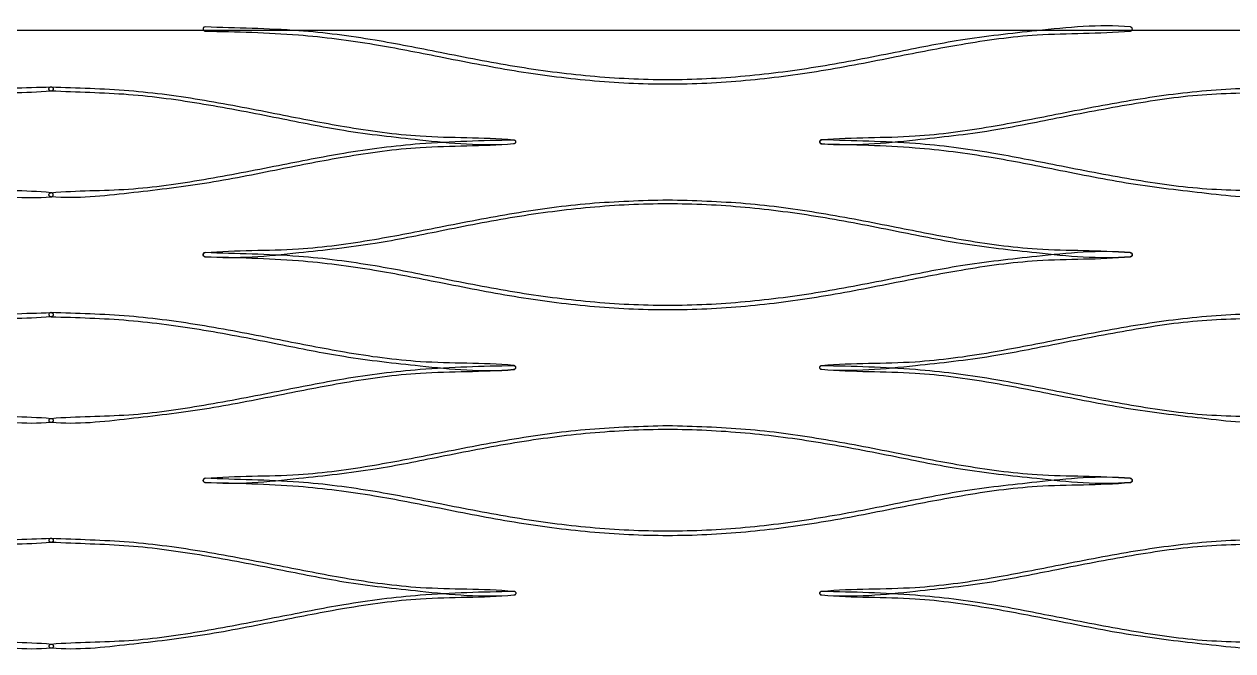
# Model space of a CAD drawing. Extents: x 63.6 to 147.6, y 158.4 to 204.5.
# Drawn here: x 84.19 to 104.75, y 193.85 to 204.51 of the extents above; entities that cross this region are included whole.
import ezdxf

# ---------------------------------------------------------------- set-up
doc = ezdxf.new("R2010")
doc.units = 0
doc.layers.add('Layer_1', color=7, linetype='CONTINUOUS')

msp = doc.modelspace()

# ---------------------------------------------------------------- linework, layer by layer
at = {"layer": 'Layer_1', "color": 7}
for points in [[(87.263424, 204.460533), (87.263424, 204.460533)], [(84.639633, 203.440785), (84.639633, 203.440785)], [(84.642935, 203.440785), (84.642935, 203.440785)], [(92.513745, 202.541202), (92.513745, 202.541202)], [(97.757999, 202.541202), (97.757999, 202.541202)], [(95.137509, 201.521454), (95.137509, 201.521454)], [(87.263424, 200.621317), (87.263424, 200.621317)], [(84.640169, 199.601569), (84.640169, 199.601569)], [(84.643471, 199.601569), (84.643471, 199.601569)], [(92.514282, 198.701986), (92.514282, 198.701986)], [(97.761301, 198.701986), (97.761301, 198.701986)], [(95.138073, 197.681688), (95.138073, 197.681688)], [(87.264525, 196.782104), (87.264525, 196.782104)], [(84.64237, 195.762356), (84.64237, 195.762356)], [(84.6457, 195.762356), (84.6457, 195.762356)], [(92.516483, 194.862773), (92.516483, 194.862773)], [(97.762401, 194.862773), (97.762401, 194.862773)]]:
    msp.add_lwpolyline(points, close=True, dxfattribs=at)
at = {"layer": 'Layer_1', "color": 1}
msp.add_lwpolyline([(64.286669, 204.408296), (146.107912, 204.408296), (146.107912, 158.365541), (64.286669, 158.365541), (64.286669, 204.408296)], close=True, dxfattribs=at)
at = {"layer": 'Layer_1', "color": 7}
for points, knots in [([(87.263424, 204.460533), (87.257253, 204.459263), (87.245094, 204.456761), (87.232281, 204.44208), (87.228165, 204.423481), (87.234043, 204.405362), (87.248203, 204.391976), (87.260547, 204.39065), (87.266811, 204.389977)], [0, 0, 0, 0, 0.018464, 0.036381, 0.054845, 0.073309, 0.091225, 0.109689, 0.109689, 0.109689, 0.109689]), ([(87.266811, 204.389977), (87.796253, 204.378705), (88.760093, 204.358183), (90.089772, 204.188279), (91.306876, 203.944311), (92.522929, 203.704441), (93.820031, 203.53385), (95.137628, 203.468392), (96.455306, 203.533916), (97.752567, 203.704211), (98.9689, 203.945124), (100.185795, 204.185465), (101.516956, 204.371769), (102.480433, 204.342802), (103.021384, 204.391084), (103.032371, 204.397536), (103.040553, 204.407081), (103.044898, 204.418952), (103.044898, 204.431558), (103.040553, 204.443429), (103.032371, 204.452974), (103.021384, 204.459425), (102.478391, 204.508021), (101.511105, 204.406358), (100.17515, 204.262855), (98.956492, 204.012863), (97.741867, 203.774895), (96.449396, 203.604212), (95.137626, 203.539046), (93.825936, 203.604318), (92.53362, 203.774453), (91.319294, 204.014431), (90.100371, 204.257563), (88.766168, 204.432003), (87.797329, 204.44014), (87.265683, 204.460576), (87.264553, 204.460576), (87.263801, 204.460547), (87.263424, 204.460533)], [0, 0, 0, 0, 1.587685, 2.890352, 4.01439, 5.311533, 6.608033, 7.935664, 9.263403, 10.560116, 11.857496, 12.981614, 14.284324, 15.871884, 15.884307, 15.896549, 15.908971, 15.921394, 15.933636, 15.946058, 15.958481, 15.970723, 15.983145, 17.576792, 18.884912, 20.011915, 21.306233, 22.598015, 23.919357, 25.240597, 26.532172, 27.826242, 28.953165, 30.261241, 31.855013, 31.856142, 31.857271, 31.8584, 31.8584, 31.8584, 31.8584]), ([(84.642935, 203.440785), (84.200278, 203.428088), (83.32535, 203.402991), (82.02829, 203.225345), (80.812097, 202.986421), (79.595306, 202.745513), (78.264119, 202.559432), (77.300636, 202.588377), (76.75968, 202.540095), (76.748693, 202.533643), (76.740511, 202.524098), (76.736166, 202.512226), (76.736166, 202.499621), (76.740511, 202.48775), (76.748693, 202.478205), (76.75968, 202.471753), (77.30268, 202.423157), (78.269994, 202.52502), (79.605917, 202.668312), (80.824535, 202.92003), (82.038642, 203.151877), (83.332523, 203.344826), (84.203779, 203.331019), (84.655378, 203.371336), (84.666365, 203.377788), (84.674547, 203.387333), (84.678892, 203.399205), (84.678892, 203.41181), (84.674547, 203.423681), (84.666365, 203.433226), (84.655378, 203.439679), (84.647103, 203.440414), (84.642935, 203.440785)], [0, 0, 0, 0, 1.327651, 2.624155, 3.921268, 5.045393, 6.348119, 7.935691, 7.948114, 7.960355, 7.972778, 7.985201, 7.997442, 8.009865, 8.022288, 8.03453, 8.046952, 9.640615, 10.948777, 12.075793, 13.369839, 14.661385, 15.982633, 15.995055, 16.007297, 16.01972, 16.032143, 16.044384, 16.056807, 16.06923, 16.081471, 16.093894, 16.093894, 16.093894, 16.093894]), ([(84.639633, 203.440785), (84.635528, 203.440166), (84.627377, 203.438938), (84.616863, 203.431925), (84.60927, 203.422031), (84.605567, 203.41005), (84.606166, 203.39756), (84.611, 203.385989), (84.619505, 203.376867), (84.630642, 203.370895), (85.083315, 203.346497), (85.953211, 203.337858), (87.247856, 203.153752), (88.4619, 202.919611), (89.680466, 202.668468), (91.016182, 202.524953), (91.98332, 202.423163), (92.526245, 202.471753), (92.537232, 202.478205), (92.545414, 202.48775), (92.54976, 202.499621), (92.54976, 202.512226), (92.545414, 202.524098), (92.537232, 202.533643), (92.526245, 202.540095), (91.985317, 202.588375), (91.021884, 202.55944), (89.690708, 202.745501), (88.473924, 202.986515), (87.257672, 203.22483), (85.960846, 203.404945), (85.084928, 203.423799), (84.641891, 203.440828), (84.640761, 203.440828), (84.640009, 203.440799), (84.639633, 203.440785)], [0, 0, 0, 0, 0.012327, 0.024477, 0.036803, 0.04913, 0.06128, 0.073606, 0.085933, 0.098083, 0.110409, 1.431915, 2.723668, 4.017782, 5.144784, 6.45262, 8.046062, 8.058484, 8.070726, 8.083149, 8.095571, 8.107813, 8.120236, 8.132658, 8.1449, 8.157323, 9.744813, 11.047469, 12.171716, 13.468774, 14.765222, 16.092985, 16.094115, 16.095244, 16.096373, 16.096373, 16.096373, 16.096373]), ([(105.632648, 203.440785), (105.189966, 203.428087), (104.314948, 203.402987), (103.017712, 203.225334), (101.801359, 202.986452), (100.58449, 202.745509), (99.253303, 202.559433), (98.289817, 202.588378), (97.748857, 202.540095), (97.73787, 202.533643), (97.729688, 202.524098), (97.725343, 202.512226), (97.725343, 202.499621), (97.729688, 202.48775), (97.73787, 202.478205), (97.748857, 202.471753), (98.291861, 202.423156), (99.259177, 202.52502), (100.595101, 202.668308), (101.813797, 202.920061), (103.028064, 203.151865), (104.322121, 203.344824), (105.193467, 203.331017), (105.645091, 203.371336), (105.656078, 203.377788), (105.66426, 203.387333), (105.668606, 203.399205), (105.668606, 203.41181), (105.66426, 203.423681), (105.656078, 203.433226), (105.645091, 203.439679), (105.636816, 203.440414), (105.632648, 203.440785)], [0, 0, 0, 0, 1.327727, 2.624425, 3.921798, 5.045917, 6.348636, 7.936221, 7.948644, 7.960886, 7.973308, 7.985731, 7.997973, 8.010395, 8.022818, 8.03506, 8.047482, 9.641158, 10.949313, 12.076323, 13.370629, 14.662369, 15.983693, 15.996116, 16.008358, 16.02078, 16.033203, 16.045445, 16.057867, 16.07029, 16.082532, 16.094954, 16.094954, 16.094954, 16.094954]), ([(76.772208, 202.470646), (77.301644, 202.45939), (78.265576, 202.438897), (79.595423, 202.268392), (80.812745, 202.025444), (82.028495, 201.779954), (83.327167, 201.631683), (84.20221, 201.530933), (84.655999, 201.57162), (84.666986, 201.578071), (84.675168, 201.587616), (84.679513, 201.599488), (84.679513, 201.612093), (84.675168, 201.623964), (84.666986, 201.633509), (84.655999, 201.639961), (84.204309, 201.680286), (83.332894, 201.666712), (82.038823, 201.859416), (80.824694, 202.093375), (79.605639, 202.338309), (78.27146, 202.512493), (77.302667, 202.520811), (76.77108, 202.541245), (76.76995, 202.541245), (76.769198, 202.541216), (76.768822, 202.541202)], [0, 0, 0, 0, 1.587659, 2.890614, 4.015025, 5.312076, 6.608518, 7.936294, 7.948717, 7.960958, 7.973381, 7.985804, 7.998045, 8.010468, 8.022891, 8.035132, 8.047555, 9.369074, 10.660848, 11.954995, 13.082158, 14.390247, 15.98384, 15.984969, 15.986099, 15.987228, 15.987228, 15.987228, 15.987228]), ([(92.513745, 202.541202), (91.982358, 202.529812), (91.014829, 202.509074), (89.680561, 202.339029), (88.461756, 202.093142), (87.247784, 201.859488), (85.9539, 201.666699), (85.082631, 201.680278), (84.631027, 201.639961), (84.62004, 201.633509), (84.611858, 201.623964), (84.607513, 201.612093), (84.607513, 201.599488), (84.611858, 201.587616), (84.62004, 201.578071), (84.631027, 201.57162), (85.084777, 201.530936), (85.959812, 201.631762), (87.258464, 201.779723), (88.474239, 202.026215), (89.690951, 202.265585), (91.021913, 202.452508), (91.985281, 202.423474), (92.526189, 202.471753), (92.537176, 202.478205), (92.545358, 202.48775), (92.549703, 202.499621), (92.549703, 202.512226), (92.545358, 202.524098), (92.537176, 202.533642), (92.526189, 202.540096), (92.517914, 202.540831), (92.513745, 202.541202)], [0, 0, 0, 0, 1.593517, 2.901412, 4.028316, 5.322375, 6.613961, 7.935222, 7.947645, 7.959886, 7.972309, 7.984732, 7.996974, 8.009396, 8.021819, 8.034061, 8.046483, 9.374141, 10.670659, 11.967779, 13.091798, 14.394283, 15.981714, 15.994137, 16.006378, 16.018801, 16.031224, 16.043465, 16.055888, 16.068311, 16.080552, 16.092975, 16.092975, 16.092975, 16.092975]), ([(97.757999, 202.541202), (97.753894, 202.540583), (97.745743, 202.539354), (97.735229, 202.532342), (97.727636, 202.522448), (97.723933, 202.510467), (97.724532, 202.497977), (97.729366, 202.486406), (97.737872, 202.477284), (97.749009, 202.471311), (97.75724, 202.470869), (97.761385, 202.470646)], [0, 0, 0, 0, 0.012327, 0.024477, 0.036803, 0.04913, 0.06128, 0.073606, 0.085933, 0.098083, 0.110409, 0.110409, 0.110409, 0.110409]), ([(97.761385, 202.470646), (98.290798, 202.459391), (99.254634, 202.4389), (100.584297, 202.268411), (101.801552, 202.025369), (103.017433, 201.77997), (104.316289, 201.631701), (105.191403, 201.530934), (105.645176, 201.57162), (105.656163, 201.578071), (105.664345, 201.587616), (105.66869, 201.599488), (105.66869, 201.612093), (105.664345, 201.623964), (105.656163, 201.633509), (105.645176, 201.639961), (105.193549, 201.68028), (104.322196, 201.666718), (103.02813, 201.859441), (101.81397, 202.093334), (100.594889, 202.338334), (99.260704, 202.512487), (98.291869, 202.52081), (97.760257, 202.541245), (97.759127, 202.541245), (97.758375, 202.541216), (97.757999, 202.541202)], [0, 0, 0, 0, 1.587588, 2.89033, 4.014467, 5.311859, 6.608564, 7.936292, 7.948715, 7.960957, 7.973379, 7.985802, 7.998044, 8.010467, 8.022889, 8.035131, 8.047554, 9.368885, 10.660659, 11.95499, 13.082024, 14.390169, 15.983837, 15.984967, 15.986096, 15.987225, 15.987225, 15.987225, 15.987225]), ([(95.137509, 201.521454), (94.694875, 201.508729), (93.819978, 201.483578), (92.522933, 201.305624), (91.306737, 201.066521), (90.089896, 200.825621), (88.758719, 200.639541), (87.795238, 200.668493), (87.254283, 200.62021), (87.243296, 200.613758), (87.235114, 200.604214), (87.230769, 200.592342), (87.230769, 200.579737), (87.235114, 200.567865), (87.243296, 200.55832), (87.254283, 200.551869), (87.797282, 200.503272), (88.764588, 200.605008), (90.100542, 200.748743), (91.319115, 200.999042), (92.533632, 201.2369), (93.825905, 201.407654), (95.137565, 201.472768), (96.449316, 201.407644), (97.741789, 201.236915), (98.956486, 200.99904), (100.175128, 200.748763), (101.511078, 200.605), (102.478345, 200.503274), (103.021328, 200.551869), (103.032315, 200.55832), (103.040497, 200.567865), (103.044842, 200.579737), (103.044842, 200.592342), (103.040497, 200.604214), (103.032315, 200.613758), (103.021328, 200.62021), (102.480389, 200.668491), (101.516944, 200.639536), (100.185762, 200.825643), (98.968848, 201.066514), (97.752475, 201.30564), (96.455239, 201.483571), (95.580197, 201.508727), (95.137509, 201.521454)], [0, 0, 0, 0, 1.327581, 2.62406, 3.921338, 5.045445, 6.348163, 7.935734, 7.948157, 7.960399, 7.972821, 7.985244, 7.997486, 8.009909, 8.022331, 8.034573, 8.046996, 9.640659, 10.94882, 12.075837, 13.370029, 14.661543, 15.98272, 17.304063, 18.595854, 19.89019, 21.017325, 22.325417, 23.91903, 23.931453, 23.943695, 23.956117, 23.96854, 23.980782, 23.993204, 24.005627, 24.017869, 24.030291, 25.617814, 26.92047, 28.044714, 29.342118, 30.638866, 31.966612, 31.966612, 31.966612, 31.966612]), ([(87.263424, 200.621317), (87.257253, 200.620047), (87.245094, 200.617545), (87.232281, 200.602864), (87.228165, 200.584266), (87.234043, 200.566147), (87.248203, 200.55276), (87.260547, 200.551434), (87.266811, 200.550762)], [0, 0, 0, 0, 0.018464, 0.036381, 0.054845, 0.073309, 0.091225, 0.109689, 0.109689, 0.109689, 0.109689]), ([(87.266811, 200.550762), (87.79624, 200.539492), (88.760148, 200.518974), (90.090017, 200.349139), (91.307275, 200.105121), (92.523338, 199.865236), (93.820259, 199.694633), (95.137773, 199.629177), (96.455432, 199.694694), (97.752696, 199.864979), (98.969002, 200.10592), (100.185845, 200.346319), (101.517015, 200.532577), (102.480452, 200.503588), (103.021384, 200.551868), (103.032371, 200.55832), (103.040553, 200.567865), (103.044898, 200.579737), (103.044898, 200.592342), (103.040553, 200.604213), (103.032371, 200.613759), (103.021384, 200.62021), (102.478408, 200.668804), (101.511146, 200.567074), (100.175199, 200.4233), (98.956624, 200.173055), (97.741998, 199.935237), (96.449506, 199.764869), (95.137724, 199.699891), (93.826002, 199.764988), (92.533668, 199.934814), (91.319207, 200.174608), (90.100247, 200.418005), (88.766051, 200.592709), (87.797266, 200.600927), (87.265683, 200.621361), (87.264553, 200.621361), (87.263801, 200.621332), (87.263424, 200.621317)], [0, 0, 0, 0, 1.587648, 2.89056, 4.014925, 5.311975, 6.608281, 7.935666, 9.263593, 10.560307, 11.857501, 12.981742, 14.284392, 15.871895, 15.884317, 15.896559, 15.908982, 15.921404, 15.933646, 15.946069, 15.958491, 15.970733, 15.983156, 17.57675, 18.884843, 20.011994, 21.306102, 22.59785, 23.919374, 25.2405, 26.532104, 27.826191, 28.953348, 30.261447, 31.855029, 31.856158, 31.857288, 31.858417, 31.858417, 31.858417, 31.858417]), ([(84.643471, 199.601569), (84.200889, 199.588879), (83.326084, 199.563794), (82.029195, 199.386239), (80.813139, 199.147157), (79.596397, 198.906317), (78.265215, 198.720214), (77.301735, 198.749161), (76.760781, 198.700879), (76.749794, 198.694427), (76.741612, 198.684882), (76.737267, 198.673011), (76.737267, 198.660406), (76.741612, 198.648534), (76.749794, 198.638989), (76.760781, 198.632538), (77.303728, 198.583946), (78.270888, 198.685693), (79.606644, 198.828712), (80.82515, 199.080186), (82.039186, 199.312351), (83.333058, 199.505504), (84.204339, 199.491806), (84.655914, 199.532121), (84.666901, 199.538572), (84.675083, 199.548117), (84.679428, 199.559989), (84.679428, 199.572594), (84.675083, 199.584466), (84.666901, 199.59401), (84.655914, 199.600463), (84.647639, 199.601199), (84.643471, 199.601569)], [0, 0, 0, 0, 1.327428, 2.623789, 3.920715, 5.044851, 6.347571, 7.935137, 7.94756, 7.959802, 7.972224, 7.984647, 7.996889, 8.009311, 8.021734, 8.033976, 8.046398, 9.639904, 10.947765, 12.074642, 13.36865, 14.66035, 15.981527, 15.993949, 16.006191, 16.018614, 16.031036, 16.043278, 16.055701, 16.068123, 16.080365, 16.092788, 16.092788, 16.092788, 16.092788]), ([(84.640169, 199.601569), (84.633998, 199.600299), (84.621838, 199.597797), (84.609025, 199.583116), (84.60491, 199.564518), (84.610788, 199.546399), (84.624948, 199.533012), (84.637291, 199.531687), (84.643555, 199.531014)], [0, 0, 0, 0, 0.018464, 0.036381, 0.054845, 0.073309, 0.091225, 0.109689, 0.109689, 0.109689, 0.109689]), ([(84.643555, 199.531014), (85.084169, 199.51841), (85.955477, 199.493485), (87.247951, 199.315562), (88.462553, 199.079434), (89.681172, 198.828939), (91.017145, 198.68562), (91.984397, 198.583943), (92.527374, 198.632538), (92.538361, 198.638989), (92.546543, 198.648534), (92.550888, 198.660406), (92.550888, 198.673011), (92.546543, 198.684882), (92.538361, 198.694427), (92.527374, 198.700879), (91.986391, 198.749164), (91.022814, 198.72023), (89.69145, 198.90629), (88.474515, 199.147262), (87.258239, 199.385713), (85.961388, 199.565758), (85.085469, 199.584584), (84.642427, 199.601613), (84.641297, 199.601613), (84.640545, 199.601584), (84.640169, 199.601569)], [0, 0, 0, 0, 1.321524, 2.613299, 3.907446, 5.034578, 6.342652, 7.936248, 7.94867, 7.960912, 7.973335, 7.985757, 7.997999, 8.010422, 8.022844, 8.035086, 8.047509, 9.635164, 10.93809, 12.062462, 13.359545, 14.65599, 15.983765, 15.984895, 15.986024, 15.987153, 15.987153, 15.987153, 15.987153]), ([(105.632648, 199.601569), (105.189994, 199.58888), (104.315073, 199.563799), (103.017998, 199.386232), (101.801743, 199.147149), (100.584778, 198.906326), (99.253419, 198.720216), (98.289843, 198.749164), (97.748857, 198.700879), (97.73787, 198.694427), (97.729688, 198.684882), (97.725343, 198.673011), (97.725343, 198.660406), (97.729688, 198.648534), (97.73787, 198.638989), (97.748857, 198.632538), (98.291838, 198.583943), (99.259099, 198.685701), (100.595032, 198.828717), (101.813758, 199.080181), (103.027988, 199.312345), (104.322047, 199.505512), (105.193444, 199.491799), (105.645091, 199.532121), (105.656078, 199.538572), (105.66426, 199.548117), (105.668606, 199.559989), (105.668606, 199.572594), (105.66426, 199.584466), (105.656078, 199.59401), (105.645091, 199.600463), (105.636816, 199.601199), (105.632648, 199.601569)], [0, 0, 0, 0, 1.327643, 2.624136, 3.921274, 5.045652, 6.348566, 7.936227, 7.94865, 7.960891, 7.973314, 7.985737, 7.997978, 8.010401, 8.022824, 8.035065, 8.047488, 9.641096, 10.949156, 12.076262, 13.370483, 14.662315, 15.983707, 15.996129, 16.008371, 16.020794, 16.033216, 16.045458, 16.057881, 16.070303, 16.082545, 16.094968, 16.094968, 16.094968, 16.094968]), ([(76.773224, 198.701986), (76.769056, 198.701615), (76.760781, 198.70088), (76.749794, 198.694427), (76.741612, 198.684882), (76.737267, 198.673011), (76.737267, 198.660406), (76.741612, 198.648534), (76.749794, 198.638989), (76.760781, 198.632537), (77.301715, 198.584256), (78.265179, 198.613277), (79.596312, 198.426269), (80.813259, 198.187064), (82.029224, 197.940404), (83.328073, 197.792539), (84.203241, 197.691716), (84.657043, 197.732405), (84.66803, 197.738855), (84.676212, 197.7484), (84.680557, 197.760272), (84.680557, 197.772877), (84.676212, 197.784749), (84.66803, 197.794293), (84.657043, 197.800745), (84.205387, 197.841067), (83.333981, 197.827468), (82.039892, 198.020173), (80.825726, 198.253986), (79.60669, 198.499714), (78.27226, 198.669842), (77.304638, 198.690591), (76.773224, 198.701986)], [0, 0, 0, 0, 0.012423, 0.024664, 0.037087, 0.04951, 0.061752, 0.074174, 0.086597, 0.098839, 0.111261, 1.69877, 3.00146, 4.125749, 5.422997, 6.719767, 8.047581, 8.060004, 8.072246, 8.084668, 8.097091, 8.109333, 8.121755, 8.134178, 8.14642, 8.158842, 9.480261, 10.772107, 12.066314, 13.193467, 14.50156, 16.095154, 16.095154, 16.095154, 16.095154]), ([(92.514282, 198.701986), (91.982896, 198.690592), (91.015371, 198.669847), (89.681127, 198.499725), (88.462348, 198.25398), (87.24854, 198.020199), (85.954833, 197.827459), (85.083706, 197.841058), (84.632156, 197.800745), (84.621169, 197.794293), (84.612987, 197.784749), (84.608642, 197.772877), (84.608642, 197.760272), (84.612987, 197.7484), (84.621169, 197.738855), (84.632156, 197.732405), (85.085852, 197.691726), (85.960742, 197.792514), (87.259208, 197.940433), (88.474815, 198.187057), (89.691505, 198.426281), (91.022451, 198.61328), (91.985819, 198.584259), (92.526725, 198.632537), (92.537712, 198.638989), (92.545894, 198.648534), (92.550239, 198.660406), (92.550239, 198.673011), (92.545894, 198.684882), (92.537712, 198.694427), (92.526725, 198.70088), (92.51845, 198.701615), (92.514282, 198.701986)], [0, 0, 0, 0, 1.593511, 2.901396, 4.028282, 5.322213, 6.613533, 7.934634, 7.947056, 7.959298, 7.971721, 7.984144, 7.996385, 8.008808, 8.021231, 8.033472, 8.045895, 9.373392, 10.669636, 11.966608, 13.09063, 14.393112, 15.980538, 15.99296, 16.005202, 16.017625, 16.030047, 16.042289, 16.054712, 16.067134, 16.079376, 16.091799, 16.091799, 16.091799, 16.091799]), ([(97.761301, 198.701986), (97.757133, 198.701615), (97.748857, 198.70088), (97.73787, 198.694427), (97.729688, 198.684882), (97.725343, 198.673011), (97.725343, 198.660406), (97.729688, 198.648534), (97.73787, 198.638989), (97.748857, 198.632537), (98.289868, 198.58425), (99.253513, 198.613266), (100.584831, 198.426299), (101.801841, 198.187071), (103.017669, 197.940421), (104.316326, 197.792526), (105.191347, 197.691721), (105.645091, 197.732405), (105.656078, 197.738855), (105.66426, 197.7484), (105.668606, 197.760272), (105.668606, 197.772877), (105.66426, 197.784749), (105.656078, 197.794293), (105.645091, 197.800745), (105.193444, 197.841066), (104.322051, 197.827468), (103.027973, 198.020179), (101.813851, 198.253964), (100.594846, 198.49974), (99.26041, 198.669838), (98.292741, 198.690589), (97.761301, 198.701986)], [0, 0, 0, 0, 0.012423, 0.024664, 0.037087, 0.04951, 0.061752, 0.074174, 0.086597, 0.098839, 0.111261, 1.698997, 3.002011, 4.126282, 5.423417, 6.719912, 8.047555, 8.059978, 8.072219, 8.084642, 8.097065, 8.109306, 8.121729, 8.134152, 8.146394, 8.158816, 9.480209, 10.772041, 12.066259, 13.193271, 14.501426, 16.095101, 16.095101, 16.095101, 16.095101]), ([(95.138073, 197.681688), (94.695464, 197.668999), (93.820668, 197.643921), (92.523779, 197.466308), (91.307782, 197.227318), (90.091177, 196.98641), (88.760179, 196.800323), (87.796829, 196.829276), (87.25592, 196.780997), (87.244933, 196.774546), (87.236751, 196.765001), (87.232406, 196.753129), (87.232406, 196.740524), (87.236751, 196.728652), (87.244933, 196.719107), (87.25592, 196.712656), (87.798823, 196.664068), (88.765862, 196.765769), (90.101447, 196.909541), (91.31969, 197.159873), (92.534108, 197.397585), (93.826414, 197.568007), (95.138103, 197.632935), (96.449857, 197.568024), (97.742356, 197.397678), (98.956959, 197.15986), (100.175432, 196.909538), (101.511206, 196.765781), (102.478377, 196.664064), (103.021328, 196.712656), (103.032315, 196.719107), (103.040497, 196.728652), (103.044842, 196.740524), (103.044842, 196.753129), (103.040497, 196.765001), (103.032315, 196.774546), (103.021328, 196.780997), (102.480372, 196.82928), (101.516889, 196.800328), (100.185702, 196.986408), (98.968864, 197.227305), (97.752678, 197.466399), (96.455597, 197.64394), (95.58071, 197.669006), (95.138073, 197.681688)], [0, 0, 0, 0, 1.327511, 2.623755, 3.920741, 5.044712, 6.347174, 7.934606, 7.947028, 7.95927, 7.971693, 7.984116, 7.996357, 8.00878, 8.021203, 8.033444, 8.045867, 9.639245, 10.94688, 12.073617, 13.367672, 14.659215, 15.980462, 17.301796, 18.593541, 19.887844, 21.014737, 22.322636, 23.916153, 23.928576, 23.940818, 23.953241, 23.965663, 23.977905, 23.990328, 24.00275, 24.014992, 24.027415, 25.614987, 26.917712, 28.041839, 29.339084, 30.635525, 31.963117, 31.963117, 31.963117, 31.963117]), ([(87.264525, 196.782104), (87.258362, 196.780785), (87.246218, 196.778184), (87.233518, 196.763396), (87.229549, 196.744757), (87.235574, 196.726678), (87.249846, 196.7134), (87.262204, 196.712172), (87.268476, 196.711549)], [0, 0, 0, 0, 0.018471, 0.036395, 0.054867, 0.073338, 0.091262, 0.109733, 0.109733, 0.109733, 0.109733]), ([(87.268476, 196.711549), (87.797853, 196.700281), (88.761624, 196.679768), (90.09131, 196.509908), (91.308449, 196.265899), (92.524482, 196.026001), (93.821368, 195.855013), (95.138805, 195.789349), (96.456315, 195.855049), (97.753367, 196.025664), (98.96949, 196.266705), (100.186167, 196.507106), (101.517158, 196.693367), (102.480506, 196.664377), (103.021413, 196.712656), (103.032399, 196.719108), (103.040582, 196.728652), (103.044927, 196.740524), (103.044927, 196.753129), (103.040582, 196.765001), (103.032399, 196.774546), (103.021413, 196.780997), (102.478462, 196.829589), (101.511289, 196.72787), (100.175521, 196.584086), (98.957113, 196.333836), (97.742669, 196.09592), (96.450389, 195.925223), (95.138759, 195.860061), (93.827115, 195.925375), (92.534806, 196.095557), (91.320375, 196.335452), (90.101531, 196.578513), (88.767586, 196.754795), (87.79869, 196.758317), (87.26716, 196.782163), (87.265841, 196.782163), (87.264964, 196.782124), (87.264525, 196.782104)], [0, 0, 0, 0, 1.58749, 2.890147, 4.014393, 5.311457, 6.607801, 7.935194, 9.262838, 10.559378, 11.856535, 12.980515, 14.282972, 15.870398, 15.882821, 15.895062, 15.907485, 15.919908, 15.93215, 15.944572, 15.956995, 15.969237, 15.981659, 17.575177, 18.883077, 20.009968, 21.304038, 22.595613, 23.916853, 25.237976, 26.52963, 27.823758, 28.950759, 30.258595, 31.852037, 31.853354, 31.854672, 31.85599, 31.85599, 31.85599, 31.85599]), ([(84.6457, 195.762356), (84.20316, 195.749669), (83.32848, 195.724592), (82.031768, 195.54699), (80.815964, 195.308018), (79.599602, 195.066994), (78.268779, 194.880974), (77.305528, 194.909942), (76.764647, 194.861666), (76.75366, 194.855214), (76.745478, 194.845669), (76.741133, 194.833798), (76.741133, 194.821193), (76.745478, 194.809321), (76.75366, 194.799776), (76.764647, 194.793325), (77.307521, 194.74474), (78.274455, 194.846439), (79.609861, 194.989393), (80.827992, 195.241038), (82.04177, 195.473107), (83.335457, 195.6663), (84.206611, 195.652597), (84.658144, 195.692908), (84.669131, 195.69936), (84.677313, 195.708904), (84.681658, 195.720776), (84.681658, 195.733381), (84.677313, 195.745253), (84.669131, 195.754797), (84.658144, 195.761251), (84.649868, 195.761986), (84.6457, 195.762356)], [0, 0, 0, 0, 1.327303, 2.623409, 3.920211, 5.043923, 6.346175, 7.933522, 7.945945, 7.958187, 7.970609, 7.983032, 7.995274, 8.007696, 8.020119, 8.032361, 8.044783, 9.638072, 10.945471, 12.071943, 13.365809, 14.657246, 15.978297, 15.99072, 16.002962, 16.015384, 16.027807, 16.040049, 16.052471, 16.064894, 16.077136, 16.089558, 16.089558, 16.089558, 16.089558]), ([(84.64237, 195.762356), (84.638265, 195.761738), (84.630114, 195.760509), (84.6196, 195.753496), (84.612008, 195.743602), (84.608304, 195.731621), (84.608904, 195.719132), (84.613738, 195.707561), (84.622243, 195.698439), (84.63338, 195.692466), (85.085934, 195.668075), (85.955727, 195.659323), (87.250366, 195.474933), (88.464478, 195.24064), (89.683149, 194.989513), (91.018903, 194.846417), (91.986063, 194.744733), (92.529011, 194.793325), (92.539998, 194.799776), (92.54818, 194.809321), (92.552525, 194.821193), (92.552525, 194.833798), (92.54818, 194.845669), (92.539998, 194.855214), (92.529011, 194.861666), (91.988056, 194.909949), (91.02458, 194.880999), (89.693384, 195.066958), (88.476529, 195.308158), (87.260184, 195.546439), (85.963346, 195.726532), (85.087547, 195.745376), (84.644628, 195.7624), (84.643499, 195.7624), (84.642746, 195.762371), (84.64237, 195.762356)], [0, 0, 0, 0, 0.012327, 0.024477, 0.036803, 0.04913, 0.06128, 0.073606, 0.085933, 0.098083, 0.110409, 1.431564, 2.723354, 4.017878, 5.144734, 6.45259, 8.0461, 8.058522, 8.070764, 8.083187, 8.095609, 8.107851, 8.120274, 8.132696, 8.144938, 8.157361, 9.744931, 11.047646, 12.171762, 13.469202, 14.765653, 16.093059, 16.094189, 16.095318, 16.096447, 16.096447, 16.096447, 16.096447]), ([(105.632648, 195.762356), (105.190036, 195.749666), (104.315135, 195.72458), (103.018065, 195.546994), (101.801908, 195.308036), (100.585348, 195.067013), (99.254529, 194.88098), (98.29134, 194.909936), (97.750522, 194.861666), (97.739536, 194.855214), (97.731353, 194.845669), (97.727008, 194.833798), (97.727008, 194.821193), (97.731353, 194.809321), (97.739536, 194.799776), (97.750522, 194.793325), (98.29338, 194.744741), (99.260382, 194.846458), (100.595964, 194.989403), (101.814391, 195.241028), (103.028438, 195.473099), (104.322302, 195.666295), (105.193539, 195.652595), (105.645091, 195.692908), (105.656078, 195.69936), (105.66426, 195.708904), (105.668606, 195.720776), (105.668606, 195.733381), (105.66426, 195.745253), (105.656078, 195.754797), (105.645091, 195.761251), (105.636816, 195.761986), (105.632648, 195.762356)], [0, 0, 0, 0, 1.327518, 2.624074, 3.921272, 5.04517, 6.347421, 7.934581, 7.947003, 7.959245, 7.971668, 7.98409, 7.996332, 8.008755, 8.021178, 8.033419, 8.045842, 9.639082, 10.946736, 12.073531, 13.367675, 14.659306, 15.980414, 15.992837, 16.005079, 16.017501, 16.029924, 16.042166, 16.054588, 16.067011, 16.079253, 16.091675, 16.091675, 16.091675, 16.091675]), ([(76.776526, 194.862773), (76.772358, 194.862403), (76.764083, 194.861667), (76.753096, 194.855214), (76.744914, 194.84567), (76.740569, 194.833798), (76.740569, 194.821193), (76.744914, 194.809321), (76.753096, 194.799776), (76.764083, 194.793324), (77.305069, 194.745039), (78.268675, 194.774042), (79.599972, 194.586966), (80.817018, 194.34793), (82.032767, 194.101115), (83.331259, 193.953287), (84.206125, 193.852514), (84.659781, 193.893189), (84.670768, 193.89964), (84.67895, 193.909185), (84.683295, 193.921056), (84.683295, 193.933661), (84.67895, 193.945533), (84.670768, 193.955078), (84.659781, 193.96153), (84.208223, 194.001843), (83.336988, 193.988235), (82.043083, 194.180873), (80.829044, 194.414829), (79.609999, 194.660402), (78.275575, 194.830615), (77.307944, 194.851373), (76.776526, 194.862773)], [0, 0, 0, 0, 0.012423, 0.024664, 0.037087, 0.04951, 0.061752, 0.074174, 0.086597, 0.098839, 0.111261, 1.698923, 3.001885, 4.126274, 5.423346, 6.719642, 8.04702, 8.059443, 8.071685, 8.084107, 8.09653, 8.108772, 8.121194, 8.133617, 8.145859, 8.158281, 9.479407, 10.771035, 12.06517, 13.192319, 14.500429, 16.094032, 16.094032, 16.094032, 16.094032]), ([(92.516483, 194.862773), (91.985123, 194.851376), (91.01769, 194.830625), (89.683638, 194.660422), (88.465032, 194.414798), (87.251301, 194.180851), (85.95757, 193.988243), (85.086405, 194.001839), (84.634894, 193.96153), (84.623907, 193.955078), (84.615725, 193.945533), (84.61138, 193.933661), (84.61138, 193.921056), (84.615725, 193.909185), (84.623907, 193.89964), (84.634894, 193.893189), (85.088503, 193.852518), (85.963299, 193.953293), (87.261617, 194.101096), (88.477058, 194.347898), (89.693665, 194.586989), (91.02459, 194.774048), (91.987999, 194.745044), (92.528927, 194.793324), (92.539913, 194.799776), (92.548096, 194.809321), (92.552441, 194.821193), (92.552441, 194.833798), (92.548096, 194.84567), (92.539913, 194.855214), (92.528926, 194.861667), (92.520651, 194.862403), (92.516483, 194.862773)], [0, 0, 0, 0, 1.593429, 2.901118, 4.027745, 5.321558, 6.613117, 7.934104, 7.946527, 7.958768, 7.971191, 7.983614, 7.995855, 8.008278, 8.020701, 8.032942, 8.045365, 9.372604, 10.668831, 11.965581, 13.089449, 14.39199, 15.979478, 15.991901, 16.004142, 16.016565, 16.028988, 16.041229, 16.053652, 16.066075, 16.078317, 16.090739, 16.090739, 16.090739, 16.090739]), ([(97.762401, 194.862773), (97.758233, 194.862403), (97.749958, 194.861667), (97.738971, 194.855214), (97.730789, 194.84567), (97.726444, 194.833798), (97.726444, 194.821193), (97.730789, 194.809321), (97.738971, 194.799776), (97.749958, 194.793324), (98.290872, 194.745045), (99.254359, 194.774036), (100.58548, 194.586975), (101.802404, 194.34791), (103.01809, 194.101115), (104.316573, 193.953288), (105.191438, 193.852514), (105.645091, 193.893189), (105.656078, 193.89964), (105.66426, 193.909185), (105.668606, 193.921056), (105.668606, 193.933661), (105.66426, 193.945533), (105.656078, 193.955078), (105.645091, 193.96153), (105.193531, 194.001843), (104.322292, 193.988234), (103.028388, 194.180875), (101.814415, 194.414803), (100.595501, 194.660414), (99.261262, 194.830611), (98.293749, 194.851372), (97.762401, 194.862773)], [0, 0, 0, 0, 0.012423, 0.024664, 0.037087, 0.04951, 0.061752, 0.074174, 0.086597, 0.098839, 0.111261, 1.698709, 3.001527, 4.125742, 5.422788, 6.71909, 8.046461, 8.058883, 8.071125, 8.083548, 8.09597, 8.108212, 8.120635, 8.133057, 8.145299, 8.157722, 9.478854, 10.770488, 12.06461, 13.191554, 14.499519, 16.092913, 16.092913, 16.092913, 16.092913])]:
    msp.add_open_spline(points, degree=3, knots=knots, dxfattribs=at)

doc.saveas('drawing.dxf')
